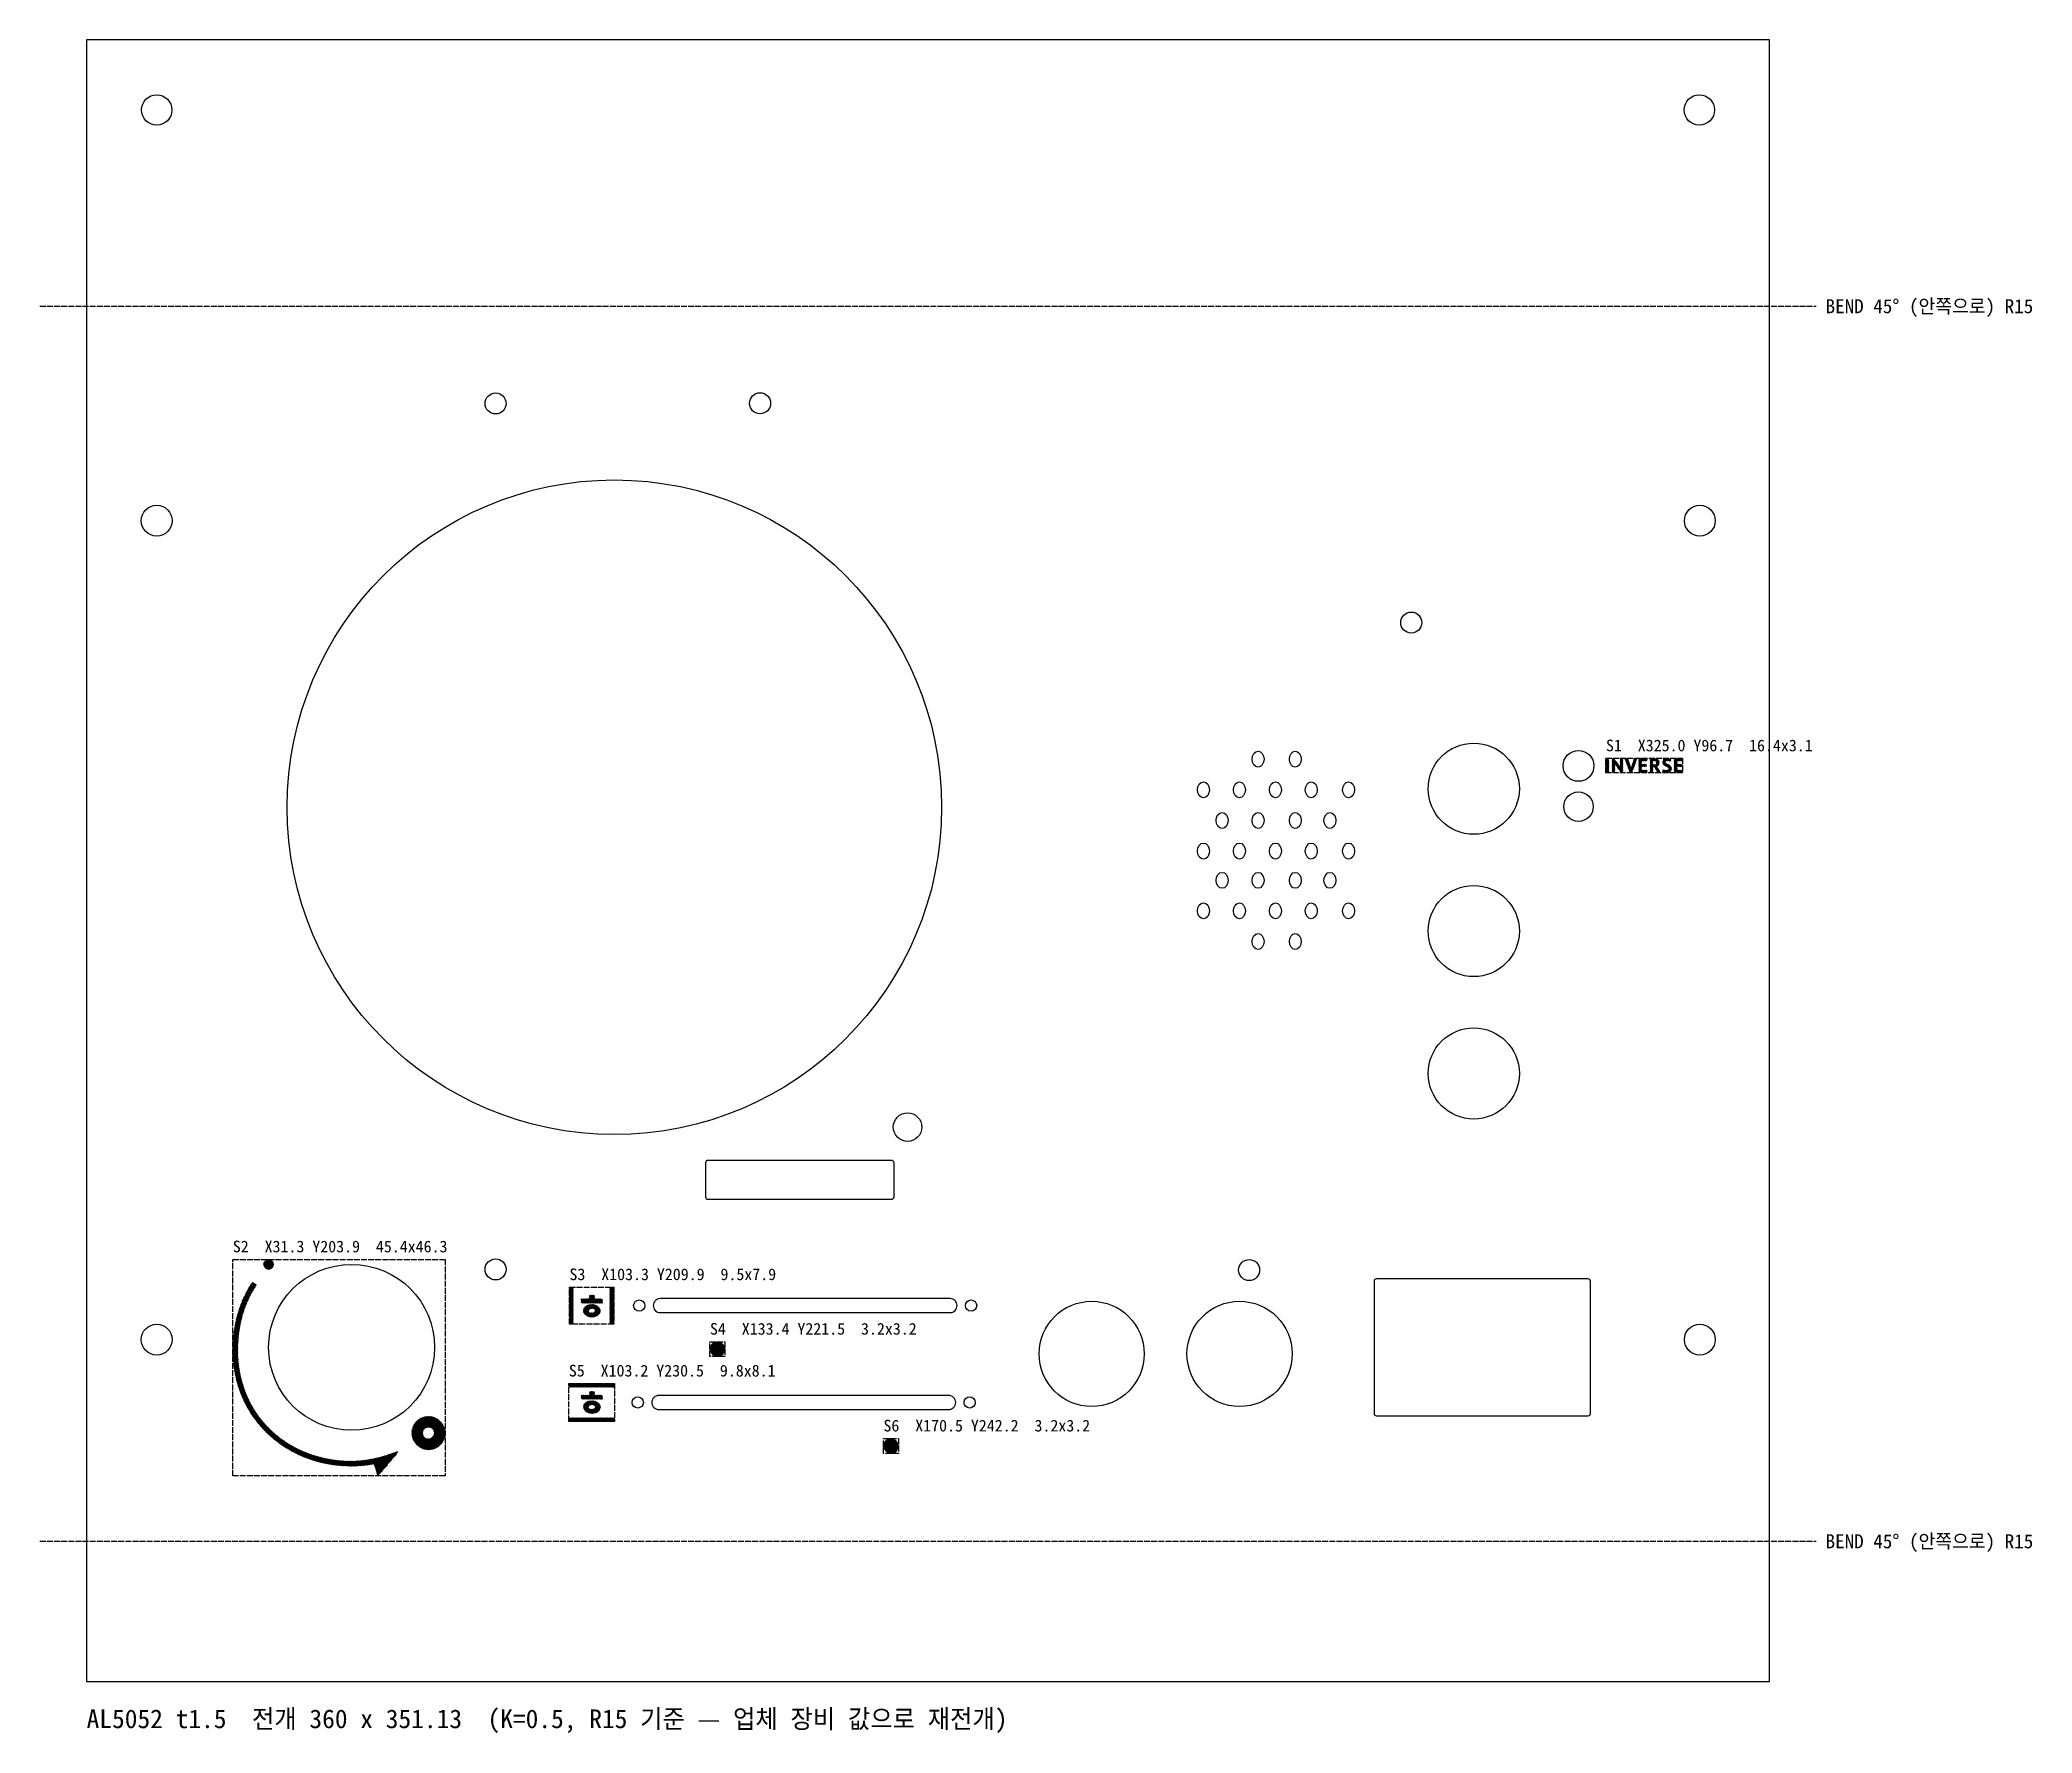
# Model space of a CAD drawing. Header units: millimetres. Extents: x -10 to 416, y -11 to 351.
import ezdxf

# ---------------------------------------------------------------- set-up
doc = ezdxf.new("R2010")
doc.units = ezdxf.units.MM
doc.linetypes.add('DASHED', pattern=[1.524, 1.27, -0.254])
for name, color, linetype in [('BEND', 1, 'DASHED'), ('CUT', 7, 'CONTINUOUS'), ('MARK', 5, 'CONTINUOUS'), ('NOTE', 3, 'CONTINUOUS'), ('SILK', 6, 'DASHED')]:
    doc.layers.add(name, color=color, linetype=linetype)

msp = doc.modelspace()

# ---------------------------------------------------------------- hatches: boundary and pattern name
at = {"layer": 'MARK'}
h = msp.add_hatch(dxfattribs=at)
h.set_pattern_fill('SOLID', style=0)
h.paths.add_polyline_path([(73.13, 56.7), (72.86, 56.69), (72.6, 56.66), (72.35, 56.61), (72.1, 56.55), (71.86, 56.46), (71.62, 56.37), (71.4, 56.25), (71.19, 56.12), (70.98, 55.98), (70.79, 55.82), (70.61, 55.65), (70.44, 55.47), (70.28, 55.28), (70.14, 55.07), (70.01, 54.86), (69.89, 54.63), (69.79, 54.4), (69.71, 54.16), (69.65, 53.91), (69.6, 53.65), (69.57, 53.39), (69.56, 53.13), (69.57, 52.86), (69.6, 52.6), (69.65, 52.34), (69.71, 52.1), (69.79, 51.85), (69.89, 51.62), (70.01, 51.4), (70.14, 51.18), (70.28, 50.98), (70.44, 50.79), (70.61, 50.6), (70.79, 50.43), (70.98, 50.28), (71.19, 50.13), (71.4, 50.01), (71.63, 49.89), (71.86, 49.79), (72.1, 49.71), (72.35, 49.65), (72.6, 49.6), (72.86, 49.57), (73.13, 49.56), (73.4, 49.57), (73.66, 49.6), (73.91, 49.65), (74.16, 49.71), (74.4, 49.79), (74.63, 49.89), (74.86, 50.01), (75.07, 50.14), (75.28, 50.28), (75.47, 50.44), (75.65, 50.61), (75.82, 50.79), (75.98, 50.98), (76.12, 51.19), (76.25, 51.4), (76.37, 51.63), (76.46, 51.86), (76.55, 52.1), (76.61, 52.35), (76.66, 52.6), (76.69, 52.86), (76.7, 53.13), (76.69, 53.4), (76.66, 53.66), (76.61, 53.91), (76.55, 54.16), (76.46, 54.4), (76.36, 54.63), (76.25, 54.86), (76.12, 55.07), (75.98, 55.28), (75.82, 55.47), (75.65, 55.65), (75.47, 55.82), (75.28, 55.98), (75.07, 56.12), (74.86, 56.25), (74.63, 56.37), (74.4, 56.46), (74.16, 56.55), (73.91, 56.61), (73.65, 56.66), (73.39, 56.69), (73.13, 56.7)])
h.paths.add_polyline_path([(73.13, 51.89), (72.86, 51.92), (72.62, 52), (72.4, 52.13), (72.21, 52.3), (72.06, 52.5), (71.96, 52.74), (71.9, 52.99), (71.9, 53.26), (71.96, 53.52), (72.06, 53.75), (72.21, 53.96), (72.4, 54.12), (72.62, 54.25), (72.86, 54.33), (73.13, 54.36), (73.39, 54.33), (73.64, 54.25), (73.86, 54.12), (74.04, 53.95), (74.19, 53.75), (74.3, 53.52), (74.35, 53.26), (74.35, 52.99), (74.3, 52.74), (74.19, 52.51), (74.04, 52.3), (73.86, 52.13), (73.64, 52), (73.39, 51.92), (73.13, 51.89)])
h.paths.add_polyline_path([(66.48, 49.2), (66.3, 49.13), (66.12, 49.05), (65.92, 48.97), (65.72, 48.9), (65.51, 48.82), (65.29, 48.74), (65.06, 48.66), (64.82, 48.58), (64.57, 48.5), (64.31, 48.42), (64.04, 48.33), (63.77, 48.25), (63.48, 48.16), (63.19, 48.08), (62.92, 48), (62.68, 47.94), (62.43, 47.87), (62.19, 47.81), (61.95, 47.75), (61.7, 47.7), (61.46, 47.64), (61.21, 47.59), (60.96, 47.54), (60.72, 47.5), (60.47, 47.45), (60.22, 47.41), (59.98, 47.37), (59.73, 47.33), (59.48, 47.3), (59.23, 47.27), (58.98, 47.24), (58.73, 47.21), (58.48, 47.19), (58.23, 47.17), (57.98, 47.15), (57.73, 47.14), (57.48, 47.13), (57.23, 47.12), (56.98, 47.11), (56.73, 47.11), (56.47, 47.11), (56.21, 47.12), (55.94, 47.12), (55.68, 47.13), (55.42, 47.14), (55.16, 47.15), (54.9, 47.17), (54.64, 47.19), (54.38, 47.21), (54.12, 47.23), (53.87, 47.26), (53.61, 47.28), (53.35, 47.31), (53.1, 47.35), (52.84, 47.38), (52.59, 47.42), (52.34, 47.46), (52.09, 47.5), (51.83, 47.55), (51.58, 47.59), (51.34, 47.64), (51.09, 47.69), (50.84, 47.75), (50.59, 47.8), (50.35, 47.86), (50.1, 47.92), (49.86, 47.98), (49.62, 48.05), (49.37, 48.12), (49.13, 48.19), (48.89, 48.26), (48.65, 48.34), (48.42, 48.41), (48.18, 48.49), (47.94, 48.57), (47.71, 48.66), (47.48, 48.74), (47.24, 48.83), (47.01, 48.92), (46.78, 49.02), (46.55, 49.11), (46.33, 49.21), (46.1, 49.31), (45.87, 49.41), (45.65, 49.51), (45.43, 49.62), (45.21, 49.73), (44.99, 49.84), (44.77, 49.95), (44.55, 50.07), (44.33, 50.18), (44.12, 50.3), (43.9, 50.42), (43.69, 50.55), (43.48, 50.67), (43.27, 50.8), (43.06, 50.93), (42.85, 51.07), (42.65, 51.2), (42.44, 51.34), (42.24, 51.48), (42.04, 51.62), (41.84, 51.76), (41.64, 51.9), (41.44, 52.05), (41.25, 52.2), (41.06, 52.35), (40.86, 52.51), (40.67, 52.66), (40.48, 52.82), (40.3, 52.98), (40.11, 53.14), (39.92, 53.31), (39.74, 53.47), (39.56, 53.64), (39.38, 53.81), (39.2, 53.98), (39.03, 54.16), (38.85, 54.33), (38.68, 54.51), (38.51, 54.69), (38.34, 54.87), (38.17, 55.06), (38.01, 55.24), (37.85, 55.43), (37.69, 55.62), (37.53, 55.81), (37.37, 56), (37.22, 56.19), (37.07, 56.39), (36.92, 56.58), (36.78, 56.78), (36.63, 56.98), (36.49, 57.18), (36.35, 57.39), (36.21, 57.59), (36.08, 57.8), (35.94, 58), (35.81, 58.21), (35.69, 58.42), (35.56, 58.63), (35.44, 58.85), (35.32, 59.06), (35.2, 59.28), (35.08, 59.49), (34.97, 59.71), (34.85, 59.93), (34.74, 60.15), (34.64, 60.37), (34.53, 60.6), (34.43, 60.82), (34.33, 61.05), (34.23, 61.28), (34.14, 61.5), (34.04, 61.73), (33.95, 61.96), (33.86, 62.2), (33.78, 62.43), (33.7, 62.66), (33.61, 62.9), (33.54, 63.13), (33.46, 63.37), (33.39, 63.61), (33.31, 63.85), (33.25, 64.09), (33.18, 64.33), (33.12, 64.57), (33.05, 64.82), (33, 65.06), (32.94, 65.31), (32.89, 65.55), (32.83, 65.8), (32.79, 66.05), (32.74, 66.3), (32.69, 66.55), (32.65, 66.8), (32.61, 67.05), (32.58, 67.3), (32.54, 67.56), (32.51, 67.81), (32.48, 68.06), (32.46, 68.32), (32.43, 68.58), (32.41, 68.83), (32.4, 69.09), (32.38, 69.35), (32.37, 69.61), (32.36, 69.87), (32.35, 70.13), (32.34, 70.39), (32.34, 70.65), (32.34, 70.91), (32.34, 71.17), (32.35, 71.44), (32.35, 71.71), (32.36, 71.98), (32.38, 72.24), (32.39, 72.51), (32.41, 72.77), (32.42, 73.04), (32.45, 73.3), (32.47, 73.56), (32.49, 73.82), (32.52, 74.08), (32.55, 74.34), (32.58, 74.59), (32.62, 74.85), (32.65, 75.1), (32.69, 75.35), (32.73, 75.6), (32.77, 75.85), (32.82, 76.09), (32.87, 76.34), (32.92, 76.58), (32.97, 76.83), (33.02, 77.07), (33.08, 77.31), (33.13, 77.55), (33.19, 77.78), (33.26, 78.02), (33.32, 78.25), (33.39, 78.48), (33.46, 78.72), (33.53, 78.94), (33.6, 79.17), (33.68, 79.4), (33.75, 79.62), (33.83, 79.85), (33.91, 80.07), (34, 80.29), (34.08, 80.51), (34.18, 80.74), (34.27, 80.97), (34.37, 81.2), (34.48, 81.43), (34.58, 81.66), (34.69, 81.89), (34.8, 82.11), (34.91, 82.34), (35.02, 82.56), (35.14, 82.79), (35.25, 83.01), (35.37, 83.22), (35.5, 83.44), (35.62, 83.66), (35.75, 83.87), (35.89, 84.08), (36.03, 84.28), (36.17, 84.49), (36.31, 84.7), (36.3, 84.88), (36.09, 85.02), (35.88, 85.16), (35.67, 85.3), (35.47, 85.36), (35.34, 85.15), (35.2, 84.94), (35.06, 84.74), (34.92, 84.53), (34.78, 84.32), (34.66, 84.1), (34.53, 83.88), (34.41, 83.66), (34.29, 83.44), (34.17, 83.22), (34.06, 83), (33.95, 82.77), (33.83, 82.55), (33.73, 82.32), (33.62, 82.09), (33.52, 81.87), (33.41, 81.64), (33.32, 81.41), (33.22, 81.18), (33.12, 80.95), (33.04, 80.73), (32.95, 80.51), (32.87, 80.29), (32.79, 80.06), (32.71, 79.84), (32.64, 79.61), (32.56, 79.39), (32.49, 79.16), (32.42, 78.93), (32.35, 78.69), (32.28, 78.46), (32.22, 78.23), (32.16, 77.99), (32.1, 77.75), (32.04, 77.51), (31.99, 77.27), (31.93, 77.03), (31.88, 76.79), (31.83, 76.55), (31.78, 76.3), (31.74, 76.05), (31.7, 75.8), (31.66, 75.56), (31.62, 75.3), (31.58, 75.05), (31.55, 74.8), (31.51, 74.54), (31.48, 74.29), (31.45, 74.03), (31.43, 73.77), (31.4, 73.51), (31.38, 73.25), (31.36, 72.99), (31.35, 72.72), (31.33, 72.46), (31.32, 72.19), (31.31, 71.93), (31.3, 71.66), (31.29, 71.39), (31.29, 71.13), (31.28, 70.87), (31.28, 70.6), (31.29, 70.34), (31.29, 70.08), (31.3, 69.82), (31.31, 69.56), (31.32, 69.3), (31.34, 69.05), (31.36, 68.79), (31.38, 68.53), (31.4, 68.28), (31.43, 68.02), (31.46, 67.77), (31.49, 67.51), (31.52, 67.26), (31.55, 67.01), (31.59, 66.75), (31.63, 66.5), (31.67, 66.25), (31.72, 66), (31.77, 65.75), (31.82, 65.51), (31.87, 65.26), (31.92, 65.01), (31.98, 64.77), (32.04, 64.52), (32.1, 64.28), (32.16, 64.04), (32.23, 63.8), (32.3, 63.56), (32.37, 63.32), (32.44, 63.08), (32.52, 62.84), (32.6, 62.61), (32.68, 62.37), (32.76, 62.14), (32.85, 61.9), (32.93, 61.67), (33.02, 61.44), (33.11, 61.21), (33.21, 60.98), (33.31, 60.75), (33.4, 60.53), (33.51, 60.3), (33.61, 60.08), (33.71, 59.85), (33.82, 59.63), (33.93, 59.41), (34.05, 59.19), (34.16, 58.97), (34.28, 58.76), (34.4, 58.54), (34.52, 58.33), (34.64, 58.11), (34.77, 57.9), (34.89, 57.69), (35.02, 57.48), (35.16, 57.27), (35.29, 57.07), (35.43, 56.86), (35.57, 56.66), (35.71, 56.46), (35.85, 56.26), (36, 56.06), (36.15, 55.86), (36.29, 55.66), (36.45, 55.47), (36.6, 55.28), (36.76, 55.08), (36.92, 54.89), (37.08, 54.71), (37.24, 54.52), (37.4, 54.33), (37.57, 54.15), (37.74, 53.97), (37.91, 53.79), (38.08, 53.61), (38.26, 53.43), (38.43, 53.26), (38.61, 53.09), (38.79, 52.91), (38.97, 52.75), (39.15, 52.58), (39.34, 52.41), (39.52, 52.25), (39.71, 52.09), (39.9, 51.93), (40.09, 51.77), (40.28, 51.62), (40.47, 51.47), (40.67, 51.32), (40.87, 51.17), (41.06, 51.02), (41.26, 50.87), (41.46, 50.73), (41.66, 50.59), (41.87, 50.45), (42.07, 50.32), (42.28, 50.18), (42.48, 50.05), (42.69, 49.92), (42.9, 49.79), (43.11, 49.66), (43.33, 49.54), (43.54, 49.42), (43.75, 49.3), (43.97, 49.18), (44.19, 49.06), (44.41, 48.95), (44.63, 48.84), (44.85, 48.73), (45.07, 48.62), (45.29, 48.51), (45.52, 48.41), (45.74, 48.31), (45.97, 48.21), (46.2, 48.11), (46.43, 48.02), (46.66, 47.93), (46.89, 47.84), (47.12, 47.75), (47.36, 47.66), (47.59, 47.58), (47.83, 47.5), (48.06, 47.42), (48.3, 47.34), (48.54, 47.26), (48.78, 47.19), (49.02, 47.12), (49.26, 47.05), (49.5, 46.99), (49.75, 46.92), (49.99, 46.86), (50.23, 46.8), (50.48, 46.74), (50.73, 46.69), (50.98, 46.64), (51.22, 46.58), (51.47, 46.54), (51.72, 46.49), (51.97, 46.45), (52.23, 46.41), (52.48, 46.37), (52.73, 46.33), (52.99, 46.29), (53.24, 46.26), (53.5, 46.23), (53.75, 46.2), (54.01, 46.18), (54.27, 46.16), (54.53, 46.14), (54.79, 46.12), (55.05, 46.1), (55.31, 46.09), (55.57, 46.08), (55.83, 46.07), (56.09, 46.06), (56.35, 46.06), (56.62, 46.05), (56.87, 46.05), (57.12, 46.06), (57.38, 46.06), (57.63, 46.07), (57.88, 46.08), (58.13, 46.09), (58.38, 46.11), (58.63, 46.13), (58.88, 46.15), (59.13, 46.17), (59.38, 46.2), (59.63, 46.22), (59.88, 46.25), (60.12, 46.29), (60.37, 46.32), (60.62, 46.36), (60.87, 46.4), (61.11, 46.44), (61.36, 46.48), (61.52, 46.31), (61.64, 46.02), (61.74, 45.74), (61.83, 45.46), (61.92, 45.19), (61.99, 44.94), (62.05, 44.7), (62.11, 44.48), (62.15, 44.29), (62.18, 44.13), (62.26, 43.97), (62.46, 44.08), (62.62, 44.27), (62.78, 44.46), (62.94, 44.65), (63.11, 44.85), (63.27, 45.04), (63.43, 45.23), (63.59, 45.42), (63.75, 45.61), (63.91, 45.8), (64.08, 45.99), (64.24, 46.19), (64.4, 46.38), (64.56, 46.57), (64.72, 46.76), (64.89, 46.95), (65.05, 47.14), (65.21, 47.34), (65.37, 47.53), (65.53, 47.72), (65.69, 47.91), (65.86, 48.1), (66.02, 48.29), (66.18, 48.48), (66.34, 48.68), (66.5, 48.87), (66.65, 49.07), (66.48, 49.2)])
h.paths.add_polyline_path([(104.1, 84.33), (104.1, 84.08), (104.1, 83.82), (104.1, 83.57), (104.1, 83.31), (104.1, 83.05), (104.1, 82.8), (104.1, 82.54), (104.1, 82.29), (104.1, 82.03), (104.1, 81.77), (104.1, 81.52), (104.1, 81.26), (104.1, 81.01), (104.1, 80.75), (104.1, 80.49), (104.1, 80.24), (104.1, 79.98), (104.1, 79.72), (104.1, 79.47), (104.1, 79.21), (104.1, 78.96), (104.1, 78.7), (104.1, 78.44), (104.1, 78.19), (104.1, 77.93), (104.1, 77.68), (104.1, 77.42), (104.1, 77.16), (104.1, 76.91), (104.1, 76.65), (104.05, 76.44), (103.8, 76.44), (103.54, 76.44), (103.29, 76.44), (103.29, 76.7), (103.29, 76.95), (103.29, 77.21), (103.29, 77.46), (103.29, 77.72), (103.29, 77.98), (103.29, 78.23), (103.29, 78.49), (103.29, 78.74), (103.29, 79), (103.29, 79.26), (103.29, 79.51), (103.29, 79.77), (103.29, 80.02), (103.29, 80.28), (103.29, 80.54), (103.29, 80.79), (103.29, 81.05), (103.29, 81.3), (103.29, 81.56), (103.29, 81.82), (103.29, 82.07), (103.29, 82.33), (103.29, 82.58), (103.29, 82.84), (103.29, 83.1), (103.29, 83.35), (103.29, 83.61), (103.29, 83.87), (103.29, 84.12), (103.33, 84.33), (103.59, 84.33), (103.84, 84.33), (104.1, 84.33)])
h.paths.add_polyline_path([(112.77, 84.33), (112.77, 84.08), (112.77, 83.82), (112.77, 83.57), (112.77, 83.31), (112.77, 83.05), (112.77, 82.8), (112.77, 82.54), (112.77, 82.29), (112.77, 82.03), (112.77, 81.77), (112.77, 81.52), (112.77, 81.26), (112.77, 81.01), (112.77, 80.75), (112.77, 80.49), (112.77, 80.24), (112.77, 79.98), (112.77, 79.72), (112.77, 79.47), (112.77, 79.21), (112.77, 78.96), (112.77, 78.7), (112.77, 78.44), (112.77, 78.19), (112.77, 77.93), (112.77, 77.68), (112.77, 77.42), (112.77, 77.16), (112.77, 76.91), (112.77, 76.65), (112.72, 76.44), (112.47, 76.44), (112.21, 76.44), (111.95, 76.44), (111.95, 76.7), (111.95, 76.95), (111.95, 77.21), (111.95, 77.46), (111.95, 77.72), (111.95, 77.98), (111.95, 78.23), (111.95, 78.49), (111.95, 78.74), (111.95, 79), (111.95, 79.26), (111.95, 79.51), (111.95, 79.77), (111.95, 80.02), (111.95, 80.28), (111.95, 80.54), (111.95, 80.79), (111.95, 81.05), (111.95, 81.3), (111.95, 81.56), (111.95, 81.82), (111.95, 82.07), (111.95, 82.33), (111.95, 82.58), (111.95, 82.84), (111.95, 83.1), (111.95, 83.35), (111.95, 83.61), (111.95, 83.87), (111.95, 84.12), (112, 84.33), (112.25, 84.33), (112.51, 84.33), (112.77, 84.33)])
h.paths.add_polyline_path([(108.07, 80.63), (108.35, 80.61), (108.61, 80.58), (108.85, 80.51), (109.09, 80.42), (109.32, 80.29), (109.52, 80.13), (109.69, 79.95), (109.82, 79.72), (109.89, 79.48), (109.91, 79.22), (109.86, 78.97), (109.77, 78.73), (109.62, 78.52), (109.44, 78.35), (109.22, 78.2), (108.98, 78.09), (108.75, 78.01), (108.5, 77.96), (108.23, 77.93), (107.95, 77.93), (107.69, 77.95), (107.44, 78), (107.2, 78.08), (106.95, 78.19), (106.74, 78.33), (106.56, 78.51), (106.41, 78.71), (106.31, 78.95), (106.26, 79.2), (106.27, 79.47), (106.34, 79.71), (106.47, 79.94), (106.63, 80.12), (106.83, 80.28), (107.06, 80.42), (107.3, 80.51), (107.54, 80.58), (107.8, 80.61), (108.07, 80.63)])
h.paths.add_polyline_path([(108.07, 79.74), (107.81, 79.72), (107.57, 79.63), (107.4, 79.46), (107.36, 79.2), (107.48, 78.99), (107.7, 78.86), (107.95, 78.81), (108.22, 78.81), (108.46, 78.86), (108.68, 78.99), (108.8, 79.21), (108.76, 79.47), (108.58, 79.64), (108.34, 79.72), (108.07, 79.74)])
h.paths.add_polyline_path([(108.62, 81.81), (108.88, 81.81), (109.14, 81.81), (109.4, 81.81), (109.66, 81.81), (109.92, 81.81), (110.17, 81.81), (110.33, 81.71), (110.33, 81.45), (110.33, 81.19), (110.33, 80.94), (110.07, 80.94), (109.81, 80.94), (109.55, 80.94), (109.29, 80.94), (109.04, 80.94), (108.78, 80.94), (108.52, 80.94), (108.26, 80.94), (108, 80.94), (107.74, 80.94), (107.48, 80.94), (107.22, 80.94), (106.96, 80.94), (106.7, 80.94), (106.45, 80.94), (106.19, 80.94), (105.93, 80.94), (105.8, 81.07), (105.8, 81.33), (105.8, 81.59), (105.84, 81.81), (106.1, 81.81), (106.36, 81.81), (106.62, 81.81), (106.88, 81.81), (107.14, 81.81), (107.39, 81.81), (107.55, 81.91), (107.55, 82.17), (107.55, 82.42), (107.62, 82.62), (107.88, 82.62), (108.14, 82.62), (108.4, 82.62), (108.62, 82.59), (108.62, 82.33), (108.62, 82.07), (108.62, 81.81)])
h.paths.add_polyline_path([(112.91, 62.91), (112.66, 62.91), (112.4, 62.91), (112.15, 62.91), (111.9, 62.91), (111.64, 62.91), (111.39, 62.91), (111.13, 62.91), (110.88, 62.91), (110.62, 62.91), (110.37, 62.91), (110.11, 62.91), (109.86, 62.91), (109.6, 62.91), (109.35, 62.91), (109.09, 62.91), (108.84, 62.91), (108.59, 62.91), (108.33, 62.91), (108.08, 62.91), (107.82, 62.91), (107.57, 62.91), (107.31, 62.91), (107.06, 62.91), (106.8, 62.91), (106.55, 62.91), (106.29, 62.91), (106.04, 62.91), (105.78, 62.91), (105.53, 62.91), (105.28, 62.91), (105.02, 62.91), (104.77, 62.91), (104.51, 62.91), (104.26, 62.91), (104, 62.91), (103.75, 62.91), (103.49, 62.91), (103.24, 62.91), (103.16, 63.08), (103.16, 63.34), (103.16, 63.59), (103.29, 63.72), (103.54, 63.72), (103.8, 63.72), (104.05, 63.72), (104.3, 63.72), (104.56, 63.72), (104.81, 63.72), (105.07, 63.72), (105.32, 63.72), (105.58, 63.72), (105.83, 63.72), (106.09, 63.72), (106.34, 63.72), (106.6, 63.72), (106.85, 63.72), (107.11, 63.72), (107.36, 63.72), (107.61, 63.72), (107.87, 63.72), (108.12, 63.72), (108.38, 63.72), (108.63, 63.72), (108.89, 63.72), (109.14, 63.72), (109.4, 63.72), (109.65, 63.72), (109.91, 63.72), (110.16, 63.72), (110.42, 63.72), (110.67, 63.72), (110.92, 63.72), (111.18, 63.72), (111.43, 63.72), (111.69, 63.72), (111.94, 63.72), (112.2, 63.72), (112.45, 63.72), (112.71, 63.72), (112.91, 63.67), (112.91, 63.42), (112.91, 63.16), (112.91, 62.91)])
h.paths.add_polyline_path([(112.91, 55.59), (112.66, 55.59), (112.4, 55.59), (112.15, 55.59), (111.9, 55.59), (111.64, 55.59), (111.39, 55.59), (111.13, 55.59), (110.88, 55.59), (110.62, 55.59), (110.37, 55.59), (110.11, 55.59), (109.86, 55.59), (109.6, 55.59), (109.35, 55.59), (109.09, 55.59), (108.84, 55.59), (108.59, 55.59), (108.33, 55.59), (108.08, 55.59), (107.82, 55.59), (107.57, 55.59), (107.31, 55.59), (107.06, 55.59), (106.8, 55.59), (106.55, 55.59), (106.29, 55.59), (106.04, 55.59), (105.78, 55.59), (105.53, 55.59), (105.28, 55.59), (105.02, 55.59), (104.77, 55.59), (104.51, 55.59), (104.26, 55.59), (104, 55.59), (103.75, 55.59), (103.49, 55.59), (103.24, 55.59), (103.16, 55.77), (103.16, 56.02), (103.16, 56.28), (103.29, 56.4), (103.54, 56.4), (103.8, 56.4), (104.05, 56.4), (104.3, 56.4), (104.56, 56.4), (104.81, 56.4), (105.07, 56.4), (105.32, 56.4), (105.58, 56.4), (105.83, 56.4), (106.09, 56.4), (106.34, 56.4), (106.6, 56.4), (106.85, 56.4), (107.11, 56.4), (107.36, 56.4), (107.61, 56.4), (107.87, 56.4), (108.12, 56.4), (108.38, 56.4), (108.63, 56.4), (108.89, 56.4), (109.14, 56.4), (109.4, 56.4), (109.65, 56.4), (109.91, 56.4), (110.16, 56.4), (110.42, 56.4), (110.67, 56.4), (110.92, 56.4), (111.18, 56.4), (111.43, 56.4), (111.69, 56.4), (111.94, 56.4), (112.2, 56.4), (112.45, 56.4), (112.71, 56.4), (112.91, 56.36), (112.91, 56.1), (112.91, 55.85), (112.91, 55.59)])
h.paths.add_polyline_path([(108.08, 60.03), (108.36, 60.02), (108.62, 59.98), (108.86, 59.92), (109.1, 59.83), (109.33, 59.7), (109.53, 59.54), (109.7, 59.35), (109.83, 59.13), (109.9, 58.89), (109.92, 58.62), (109.88, 58.37), (109.78, 58.13), (109.63, 57.92), (109.45, 57.75), (109.24, 57.61), (108.99, 57.49), (108.76, 57.42), (108.51, 57.36), (108.24, 57.33), (107.96, 57.33), (107.7, 57.36), (107.45, 57.41), (107.21, 57.48), (106.97, 57.6), (106.75, 57.74), (106.57, 57.91), (106.42, 58.12), (106.32, 58.35), (106.27, 58.61), (106.29, 58.87), (106.35, 59.12), (106.48, 59.34), (106.64, 59.53), (106.84, 59.69), (107.07, 59.82), (107.31, 59.92), (107.55, 59.98), (107.81, 60.02), (108.08, 60.03)])
h.paths.add_polyline_path([(108.08, 59.15), (107.82, 59.12), (107.58, 59.04), (107.41, 58.86), (107.37, 58.61), (107.49, 58.39), (107.71, 58.26), (107.96, 58.22), (108.23, 58.22), (108.47, 58.27), (108.7, 58.4), (108.81, 58.62), (108.77, 58.87), (108.59, 59.04), (108.35, 59.12), (108.08, 59.15)])
h.paths.add_polyline_path([(108.63, 61.21), (108.89, 61.21), (109.15, 61.21), (109.41, 61.21), (109.67, 61.21), (109.93, 61.21), (110.18, 61.21), (110.35, 61.11), (110.35, 60.86), (110.35, 60.6), (110.34, 60.34), (110.08, 60.34), (109.82, 60.34), (109.56, 60.34), (109.31, 60.34), (109.05, 60.34), (108.79, 60.34), (108.53, 60.34), (108.27, 60.34), (108.01, 60.34), (107.75, 60.34), (107.49, 60.34), (107.23, 60.34), (106.97, 60.34), (106.72, 60.34), (106.46, 60.34), (106.2, 60.34), (105.94, 60.34), (105.81, 60.47), (105.81, 60.73), (105.81, 60.99), (105.85, 61.21), (106.11, 61.21), (106.37, 61.21), (106.63, 61.21), (106.89, 61.21), (107.15, 61.21), (107.4, 61.21), (107.57, 61.31), (107.57, 61.57), (107.57, 61.83), (107.63, 62.02), (107.89, 62.02), (108.15, 62.02), (108.41, 62.02), (108.63, 61.99), (108.63, 61.73), (108.63, 61.47), (108.63, 61.21)])
h.paths.add_polyline_path([(325.02, 197.4), (325.28, 197.4), (325.54, 197.4), (325.6, 197.19), (325.6, 196.93), (325.6, 196.67), (325.6, 196.4), (325.6, 196.14), (325.6, 195.88), (325.6, 195.62), (325.6, 195.35), (325.6, 195.09), (325.6, 194.83), (325.6, 194.57), (325.47, 194.44), (325.2, 194.44), (325.02, 194.51), (325.02, 194.78), (325.02, 195.04), (325.02, 195.3), (325.02, 195.56), (325.02, 195.83), (325.02, 196.09), (325.02, 196.35), (325.02, 196.61), (325.02, 196.87), (325.02, 197.14), (325.02, 197.4)])
h.paths.add_polyline_path([(327.09, 195.98), (326.98, 196.21), (326.86, 196.44), (326.87, 196.22), (326.91, 195.97), (326.91, 195.72), (326.91, 195.46), (326.91, 195.2), (326.91, 194.95), (326.91, 194.69), (326.91, 194.44), (326.65, 194.44), (326.39, 194.44), (326.35, 194.65), (326.35, 194.91), (326.35, 195.16), (326.35, 195.42), (326.35, 195.68), (326.35, 195.93), (326.35, 196.19), (326.35, 196.44), (326.35, 196.7), (326.35, 196.95), (326.35, 197.21), (326.4, 197.42), (326.65, 197.42), (326.85, 197.31), (327, 197.1), (327.15, 196.9), (327.3, 196.69), (327.45, 196.48), (327.59, 196.27), (327.74, 196.06), (327.89, 195.85), (328.01, 195.63), (328.12, 195.4), (328.11, 195.61), (328.08, 195.86), (328.08, 196.12), (328.08, 196.38), (328.08, 196.63), (328.08, 196.89), (328.08, 197.14), (328.08, 197.4), (328.34, 197.4), (328.59, 197.4), (328.63, 197.18), (328.63, 196.93), (328.63, 196.67), (328.63, 196.42), (328.63, 196.16), (328.63, 195.9), (328.63, 195.65), (328.63, 195.39), (328.63, 195.14), (328.63, 194.88), (328.63, 194.63), (328.59, 194.41), (328.33, 194.41), (328.13, 194.52), (327.98, 194.73), (327.83, 194.94), (327.69, 195.15), (327.54, 195.36), (327.39, 195.56), (327.24, 195.77), (327.09, 195.98)])
h.paths.add_polyline_path([(330.3, 195.66), (330.34, 195.4), (330.38, 195.15), (330.44, 195.38), (330.48, 195.64), (330.56, 195.88), (330.64, 196.12), (330.72, 196.37), (330.8, 196.61), (330.88, 196.85), (330.96, 197.09), (331.03, 197.34), (331.25, 197.4), (331.5, 197.4), (331.63, 197.31), (331.54, 197.07), (331.45, 196.83), (331.37, 196.59), (331.28, 196.35), (331.19, 196.11), (331.1, 195.87), (331.01, 195.63), (330.92, 195.39), (330.84, 195.15), (330.75, 194.91), (330.66, 194.67), (330.57, 194.43), (330.33, 194.41), (330.12, 194.48), (330.03, 194.72), (329.94, 194.96), (329.85, 195.2), (329.77, 195.44), (329.68, 195.68), (329.59, 195.92), (329.5, 196.16), (329.41, 196.4), (329.32, 196.64), (329.23, 196.88), (329.14, 197.12), (329.05, 197.36), (329.25, 197.4), (329.51, 197.4), (329.73, 197.35), (329.81, 197.1), (329.89, 196.86), (329.98, 196.62), (330.06, 196.38), (330.14, 196.14), (330.22, 195.9), (330.3, 195.66)])
h.paths.add_polyline_path([(332.07, 197.4), (332.33, 197.4), (332.58, 197.4), (332.84, 197.4), (333.1, 197.4), (333.36, 197.4), (333.62, 197.4), (333.82, 197.34), (333.82, 197.08), (333.76, 196.88), (333.51, 196.88), (333.25, 196.88), (332.99, 196.88), (332.73, 196.88), (332.64, 196.71), (332.64, 196.45), (332.65, 196.19), (332.91, 196.19), (333.16, 196.19), (333.42, 196.19), (333.68, 196.19), (333.72, 195.97), (333.72, 195.71), (333.49, 195.68), (333.23, 195.68), (332.97, 195.68), (332.71, 195.68), (332.64, 195.49), (332.64, 195.23), (332.64, 194.97), (332.89, 194.95), (333.15, 194.95), (333.41, 194.95), (333.67, 194.95), (333.84, 194.87), (333.84, 194.62), (333.76, 194.44), (333.5, 194.44), (333.24, 194.44), (332.98, 194.44), (332.72, 194.44), (332.47, 194.44), (332.21, 194.44), (332.07, 194.56), (332.07, 194.82), (332.07, 195.08), (332.07, 195.33), (332.07, 195.59), (332.07, 195.85), (332.07, 196.11), (332.07, 196.37), (332.07, 196.63), (332.07, 196.89), (332.07, 197.15), (332.07, 197.4)])
h.paths.add_polyline_path([(334.47, 197.37), (334.72, 197.41), (334.98, 197.43), (335.25, 197.44), (335.5, 197.43), (335.76, 197.39), (336.01, 197.31), (336.22, 197.17), (336.36, 196.96), (336.43, 196.71), (336.42, 196.42), (336.35, 196.17), (336.22, 195.97), (336.03, 195.8), (335.83, 195.68), (336.04, 195.53), (336.17, 195.31), (336.3, 195.09), (336.44, 194.86), (336.57, 194.64), (336.67, 194.44), (336.41, 194.44), (336.15, 194.44), (335.96, 194.55), (335.83, 194.78), (335.7, 195), (335.57, 195.23), (335.43, 195.45), (335.26, 195.61), (335.05, 195.61), (335.05, 195.35), (335.05, 195.09), (335.05, 194.83), (335.05, 194.57), (334.91, 194.44), (334.65, 194.44), (334.47, 194.52), (334.47, 194.78), (334.47, 195.04), (334.47, 195.3), (334.47, 195.56), (334.47, 195.82), (334.47, 196.08), (334.47, 196.34), (334.47, 196.6), (334.47, 196.86), (334.47, 197.12), (334.47, 197.37)])
h.paths.add_polyline_path([(335.35, 196.92), (335.15, 196.92), (335.04, 196.82), (335.04, 196.63), (335.04, 196.43), (335.04, 196.24), (335.05, 196.04), (335.24, 196.04), (335.45, 196.06), (335.63, 196.12), (335.75, 196.24), (335.81, 196.42), (335.81, 196.64), (335.71, 196.8), (335.56, 196.89), (335.35, 196.92)])
h.paths.add_polyline_path([(338.48, 195.23), (338.38, 195.45), (338.17, 195.59), (337.93, 195.69), (337.69, 195.8), (337.48, 195.94), (337.29, 196.12), (337.18, 196.33), (337.14, 196.59), (337.16, 196.86), (337.26, 197.08), (337.44, 197.27), (337.66, 197.38), (337.91, 197.44), (338.17, 197.45), (338.43, 197.44), (338.69, 197.39), (338.93, 197.31), (338.93, 197.11), (338.84, 196.87), (338.68, 196.85), (338.41, 196.92), (338.16, 196.95), (337.89, 196.91), (337.72, 196.74), (337.76, 196.49), (337.95, 196.34), (338.19, 196.22), (338.43, 196.12), (338.65, 195.99), (338.85, 195.83), (338.99, 195.63), (339.05, 195.38), (339.05, 195.11), (338.98, 194.87), (338.83, 194.66), (338.63, 194.51), (338.39, 194.42), (338.14, 194.38), (337.87, 194.37), (337.61, 194.39), (337.36, 194.44), (337.11, 194.53), (337.13, 194.72), (337.22, 194.96), (337.41, 194.97), (337.65, 194.9), (337.91, 194.87), (338.19, 194.89), (338.4, 195), (338.48, 195.23)])
h.paths.add_polyline_path([(339.64, 197.4), (339.9, 197.4), (340.16, 197.4), (340.42, 197.4), (340.68, 197.4), (340.94, 197.4), (341.19, 197.4), (341.4, 197.34), (341.4, 197.08), (341.34, 196.88), (341.08, 196.88), (340.82, 196.88), (340.56, 196.88), (340.3, 196.88), (340.22, 196.71), (340.22, 196.45), (340.22, 196.19), (340.48, 196.19), (340.74, 196.19), (341, 196.19), (341.26, 196.19), (341.29, 195.97), (341.29, 195.71), (341.06, 195.68), (340.81, 195.68), (340.55, 195.68), (340.29, 195.68), (340.22, 195.49), (340.22, 195.23), (340.22, 194.97), (340.46, 194.95), (340.72, 194.95), (340.98, 194.95), (341.24, 194.95), (341.42, 194.87), (341.42, 194.62), (341.33, 194.44), (341.08, 194.44), (340.82, 194.44), (340.56, 194.44), (340.3, 194.44), (340.04, 194.44), (339.78, 194.44), (339.64, 194.56), (339.64, 194.82), (339.64, 195.08), (339.64, 195.33), (339.64, 195.59), (339.64, 195.85), (339.64, 196.11), (339.64, 196.37), (339.64, 196.63), (339.64, 196.89), (339.64, 197.15), (339.64, 197.4)])
h.paths.add_polyline_path([(40.02, 89.21), (40.01, 89.1), (39.99, 88.99), (39.97, 88.89), (39.93, 88.79), (39.88, 88.69), (39.83, 88.6), (39.76, 88.51), (39.69, 88.44), (39.61, 88.36), (39.52, 88.3), (39.43, 88.25), (39.33, 88.2), (39.23, 88.17), (39.13, 88.15), (39.02, 88.13), (38.91, 88.13), (38.81, 88.14), (38.7, 88.16), (38.6, 88.19), (38.5, 88.23), (38.4, 88.27), (38.31, 88.33), (38.23, 88.4), (38.15, 88.47), (38.08, 88.56), (38.02, 88.64), (37.97, 88.74), (37.93, 88.84), (37.9, 88.94), (37.88, 89.05), (37.86, 89.15), (37.86, 89.26), (37.88, 89.37), (37.9, 89.47), (37.93, 89.57), (37.97, 89.67), (38.02, 89.77), (38.08, 89.86), (38.15, 89.94), (38.23, 90.01), (38.31, 90.08), (38.4, 90.14), (38.5, 90.19), (38.6, 90.23), (38.7, 90.25), (38.81, 90.27), (38.91, 90.28), (39.02, 90.28), (39.13, 90.27), (39.23, 90.24), (39.33, 90.21), (39.43, 90.16), (39.52, 90.11), (39.61, 90.05), (39.69, 89.98), (39.76, 89.9), (39.83, 89.81), (39.88, 89.72), (39.93, 89.62), (39.97, 89.52), (39.99, 89.42), (40.01, 89.31), (40.02, 89.21)])
h.paths.add_polyline_path([(136.55, 71.07), (136.55, 70.91), (136.52, 70.75), (136.48, 70.59), (136.43, 70.44), (136.36, 70.3), (136.27, 70.16), (136.18, 70.04), (136.07, 69.92), (135.95, 69.81), (135.82, 69.72), (135.68, 69.64), (135.54, 69.58), (135.39, 69.52), (135.23, 69.49), (135.07, 69.47), (134.91, 69.47), (134.75, 69.48), (134.6, 69.5), (134.44, 69.55), (134.29, 69.61), (134.15, 69.68), (134.02, 69.77), (133.89, 69.87), (133.78, 69.98), (133.67, 70.1), (133.58, 70.23), (133.51, 70.37), (133.45, 70.52), (133.4, 70.67), (133.37, 70.83), (133.35, 70.99), (133.35, 71.15), (133.37, 71.3), (133.4, 71.46), (133.45, 71.61), (133.51, 71.76), (133.58, 71.9), (133.67, 72.03), (133.78, 72.16), (133.89, 72.27), (134.02, 72.37), (134.15, 72.45), (134.29, 72.53), (134.44, 72.58), (134.6, 72.63), (134.75, 72.66), (134.91, 72.67), (135.07, 72.66), (135.23, 72.64), (135.39, 72.61), (135.54, 72.56), (135.68, 72.49), (135.82, 72.41), (135.95, 72.32), (136.07, 72.21), (136.18, 72.1), (136.27, 71.97), (136.36, 71.83), (136.43, 71.69), (136.48, 71.54), (136.52, 71.38), (136.55, 71.23), (136.55, 71.07)])
h.paths.add_polyline_path([(173.66, 50.35), (173.65, 50.2), (173.63, 50.04), (173.59, 49.88), (173.54, 49.73), (173.47, 49.59), (173.38, 49.45), (173.29, 49.33), (173.18, 49.21), (173.06, 49.1), (172.93, 49.01), (172.79, 48.93), (172.65, 48.86), (172.49, 48.81), (172.34, 48.78), (172.18, 48.76), (172.02, 48.75), (171.86, 48.77), (171.7, 48.79), (171.55, 48.84), (171.4, 48.89), (171.26, 48.97), (171.13, 49.05), (171, 49.15), (170.89, 49.27), (170.78, 49.39), (170.69, 49.52), (170.62, 49.66), (170.56, 49.81), (170.51, 49.96), (170.48, 50.12), (170.46, 50.27), (170.46, 50.43), (170.48, 50.59), (170.51, 50.75), (170.56, 50.9), (170.62, 51.05), (170.69, 51.19), (170.78, 51.32), (170.89, 51.44), (171, 51.56), (171.13, 51.65), (171.26, 51.74), (171.4, 51.81), (171.55, 51.87), (171.7, 51.92), (171.86, 51.94), (172.02, 51.96), (172.18, 51.95), (172.34, 51.93), (172.49, 51.9), (172.65, 51.85), (172.79, 51.78), (172.93, 51.7), (173.06, 51.61), (173.18, 51.5), (173.29, 51.38), (173.38, 51.26), (173.47, 51.12), (173.54, 50.98), (173.59, 50.83), (173.63, 50.67), (173.65, 50.51), (173.66, 50.35)])

# ---------------------------------------------------------------- linework, layer by layer
at = {"layer": 'BEND'}
for p, q in [((-10, 294.16), (370, 294.16)), ((-10, 29.97), (370, 29.97))]:
    msp.add_line(p, q, dxfattribs=at)
at = {"layer": 'CUT'}
msp.add_lwpolyline([(0, 0), (360, 0), (360, 351.13), (0, 351.13)], close=True, dxfattribs=at)
for points in [[(132.92, 103.13), (172.22, 103.13, 0.414214), (172.72, 103.63), (172.72, 110.93, 0.414214), (172.22, 111.43), (132.92, 111.43, 0.414214), (132.42, 110.93), (132.42, 103.63, 0.414214)], [(275.91, 56.81), (321.21, 56.81, 0.414214), (321.71, 57.31), (321.71, 85.61, 0.414214), (321.21, 86.11), (275.91, 86.11, 0.414214), (275.41, 85.61), (275.41, 57.31, 0.414214)], [(122.72, 78.89), (184.72, 78.89, 0.414214), (186.22, 80.39), (186.22, 80.39, 0.414214), (184.72, 81.89), (122.72, 81.89, 0.414214), (121.22, 80.39), (121.22, 80.39, 0.414214)], [(122.41, 58.16), (184.41, 58.16, 0.414214), (185.91, 59.66), (185.91, 59.66, 0.414214), (184.41, 61.16), (122.41, 61.16, 0.414214), (120.91, 59.66), (120.91, 59.66, 0.414214)]]:
    msp.add_lwpolyline(points, format="xyb", close=True, dxfattribs=at)
for centre, radius in [((15, 336.13), 3.25), ((345, 336.13), 3.25), ((87.49, 273.35), 2.25), ((144.07, 273.39), 2.25), ((112.91, 186.99), 70), ((15, 248.28), 3.3), ((345.1, 248.28), 3.3), ((283.37, 226.48), 2.25), ((296.74, 190.95), 9.75), ((319.15, 195.83), 3.3), ((319.15, 187.12), 3.15), ((296.74, 160.5), 9.75), ((296.74, 130.04), 9.75), ((175.62, 118.57), 3.05), ((87.49, 88.13), 2.25), ((248.69, 87.99), 2.25), ((56.69, 71.46), 17.75), ((118.22, 80.39), 1.2), ((189.22, 80.39), 1.2), ((215, 70.06), 11.25), ((246.64, 70.06), 11.25), ((15, 73.11), 3.3), ((345.1, 73.11), 3.3), ((117.91, 59.66), 1.2), ((188.91, 59.66), 1.2)]:
    msp.add_circle(centre, radius, dxfattribs=at)
for centre in [(250.59, 197.27), (258.57, 197.27), (238.92, 190.72), (246.61, 190.72), (254.3, 190.72), (261.99, 190.72), (269.96, 190.72), (242.91, 184.17), (250.59, 184.17), (258.57, 184.17), (265.97, 184.17), (238.92, 177.62), (246.61, 177.62), (254.3, 177.62), (261.99, 177.62), (269.96, 177.62), (242.91, 171.35), (250.59, 171.35), (258.57, 171.35), (265.97, 171.35), (238.92, 164.8), (246.61, 164.8), (254.3, 164.8), (261.99, 164.8), (269.96, 164.8), (250.59, 158.26), (258.57, 158.26)]:
    msp.add_ellipse(centre, major_axis=(0, 1.71), ratio=0.75, dxfattribs=at)
at = {"layer": 'SILK'}
for points in [[(325.02, 197.45), (341.42, 197.45), (341.42, 194.37), (325.02, 194.37)], [(31.28, 90.28), (76.7, 90.28), (76.7, 43.97), (31.28, 43.97)], [(103.29, 84.33), (112.77, 84.33), (112.77, 76.44), (103.29, 76.44)], [(133.35, 72.67), (136.55, 72.67), (136.55, 69.47), (133.35, 69.47)], [(103.16, 63.72), (112.91, 63.72), (112.91, 55.59), (103.16, 55.59)], [(170.46, 51.96), (173.66, 51.96), (173.66, 48.75), (170.46, 48.75)]]:
    msp.add_lwpolyline(points, close=True, dxfattribs=at)

# ---------------------------------------------------------------- texts
at = {"layer": 'NOTE'}
for s, height, p in [('BEND 45° (안쪽으로) R15', 3, (372, 292.66)), ('BEND 45° (안쪽으로) R15', 3, (372, 28.47)), ('AL5052 t1.5  전개 360 x 351.13  (K=0.5, R15 기준 — 업체 장비 값으로 재전개)', 4, (0, -10))]:
    msp.add_text(s, height=height, dxfattribs=at).set_placement(p)
at = {"layer": 'SILK'}
for s, p in [('S1  X325.0 Y96.7  16.4x3.1', (325.02, 198.95)), ('S2  X31.3 Y203.9  45.4x46.3', (31.28, 91.78)), ('S3  X103.3 Y209.9  9.5x7.9', (103.29, 85.83)), ('S4  X133.4 Y221.5  3.2x3.2', (133.35, 74.17)), ('S5  X103.2 Y230.5  9.8x8.1', (103.16, 65.22)), ('S6  X170.5 Y242.2  3.2x3.2', (170.46, 53.46))]:
    msp.add_text(s, height=2.5, dxfattribs=at).set_placement(p)

doc.saveas('drawing.dxf')
